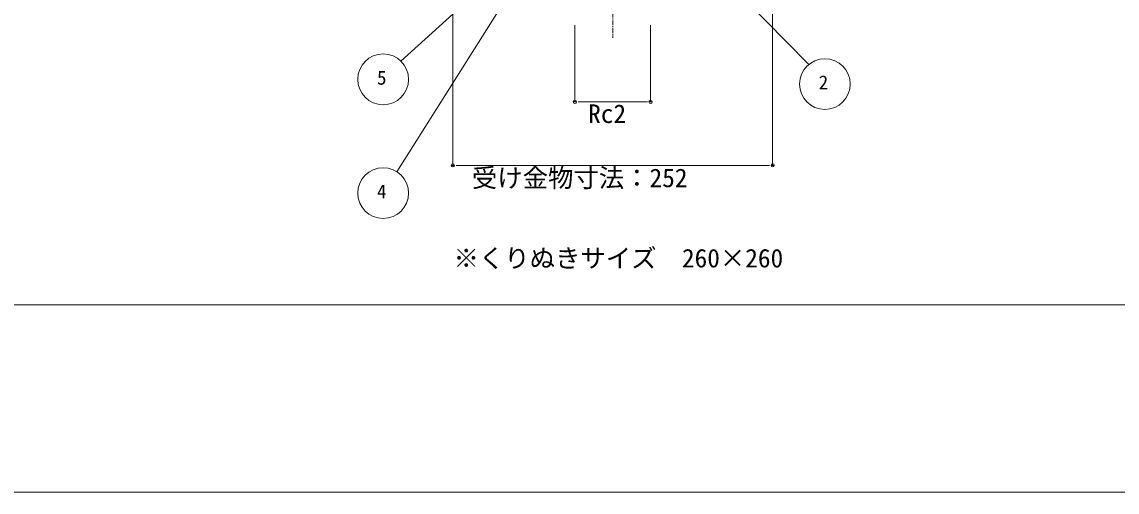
# Model space of a CAD drawing. Units: millimetres, scale not verified. Extents: x -1380 to 1380, y -955 to 955.
# Drawn here: x -916 to -53, y -955 to -584 of the extents above; entities that cross this region are included whole.
import ezdxf
from ezdxf.enums import TextEntityAlignment as Align

# ---------------------------------------------------------------- set-up
doc = ezdxf.new("R2010")
doc.units = ezdxf.units.MM
doc.header["$LTSCALE"] = 3
doc.linetypes.add('USER1', pattern=[2, 1.25, -0.25, 0.25, -0.25])
for name, color, linetype, lineweight in [('0-0_0', 7, 'Continuous', 15), ('0-4_L-5', 2, 'USER1', 18), ('0-7_WAKU', 7, 'Continuous', 18), ('0-8_MOJI', 7, 'Continuous', 18), ('0-9_SUNPO', 7, 'Continuous', 18)]:
    doc.layers.add(name, color=color, linetype=linetype, lineweight=lineweight)
doc.styles.add('ＭＳ ゴシック', font='')
doc.styles.get('ＭＳ ゴシック').set_extended_font_data('MS Gothic')

msp = doc.modelspace()

# ---------------------------------------------------------------- linework, layer by layer
at = {"layer": '0-0_0'}
for p, q in [((-481.52, -647.371), (-479.02, -647.371)), ((-477.77, -647.371), (-475.27, -647.371)), ((-423.156, -647.371), (-425.656, -647.371)), ((-419.406, -647.371), (-421.906, -647.371)), ((-577.713, -697.371), (-575.213, -697.371)), ((-573.963, -697.371), (-571.463, -697.371)), ((-326.963, -697.371), (-329.463, -697.371)), ((-323.213, -697.371), (-325.713, -697.371))]:
    msp.add_line(p, q, dxfattribs=at)
at = {"layer": '0-0_0', "lineweight": 18}
msp.add_lwpolyline([(-1121.713, -807.371), (1120.787, -807.371), (1120.787, 687.629), (-1121.713, 687.629)], close=True, dxfattribs=at)
at = {"layer": '0-0_0'}
for centre in [(-480.27, -647.371), (-420.656, -647.371), (-576.463, -697.371), (-324.463, -697.371)]:
    msp.add_circle(centre, 1.25, dxfattribs=at)
at = {"layer": '0-4_L-5'}
msp.add_line((-450.463, -325.106), (-450.463, -596.771), dxfattribs=at)
at = {"layer": '0-7_WAKU'}
msp.add_lwpolyline([(-1380.463, -954.871), (1379.537, -954.871), (1379.537, 955.129), (-1380.463, 955.129)], close=True, dxfattribs=at)
at = {"layer": '0-9_SUNPO'}
for p, q in [((-576.463, -508.571), (-576.463, -697.371)), ((-324.463, -508.571), (-324.463, -697.371)), ((-531.944, -537.779), (-617.382, -615.236)), ((-372.552, -539.971), (-295.923, -617.736)), ((-522.034, -546.271), (-620.649, -702.33)), ((-480.27, -586.771), (-480.27, -647.371)), ((-420.656, -586.771), (-420.656, -647.371)), ((-475.27, -647.371), (-425.656, -647.371)), ((-571.463, -697.371), (-329.463, -697.371))]:
    msp.add_line(p, q, dxfattribs=at)
for centre in [(-631.333, -629.566), (-283.312, -633.259), (-631.333, -719.237)]:
    msp.add_circle(centre, 20, dxfattribs=at)

# ---------------------------------------------------------------- texts
at = {"layer": '0-8_MOJI', "style": 'ＭＳ ゴシック'}
msp.add_text('※くりぬきサイズ\u3000260×260 ', height=14.66, dxfattribs=at).set_placement((-575.894, -782.21), align=Align.BOTTOM_LEFT)
at = {"layer": '0-9_SUNPO', "style": 'ＭＳ ゴシック'}
for s, height, p in [('5', 11, (-636.206, -637.066)), ('2', 11, (-288.185, -640.759)), ('Rc2', 14.66, (-469.853, -668.371)), ('受け金物寸法：252', 14.66, (-561.427, -718.929)), ('4', 11, (-636.206, -726.737))]:
    msp.add_text(s, height=height, dxfattribs=at).set_placement(p, align=Align.BOTTOM_LEFT)

doc.saveas('drawing.dxf')
